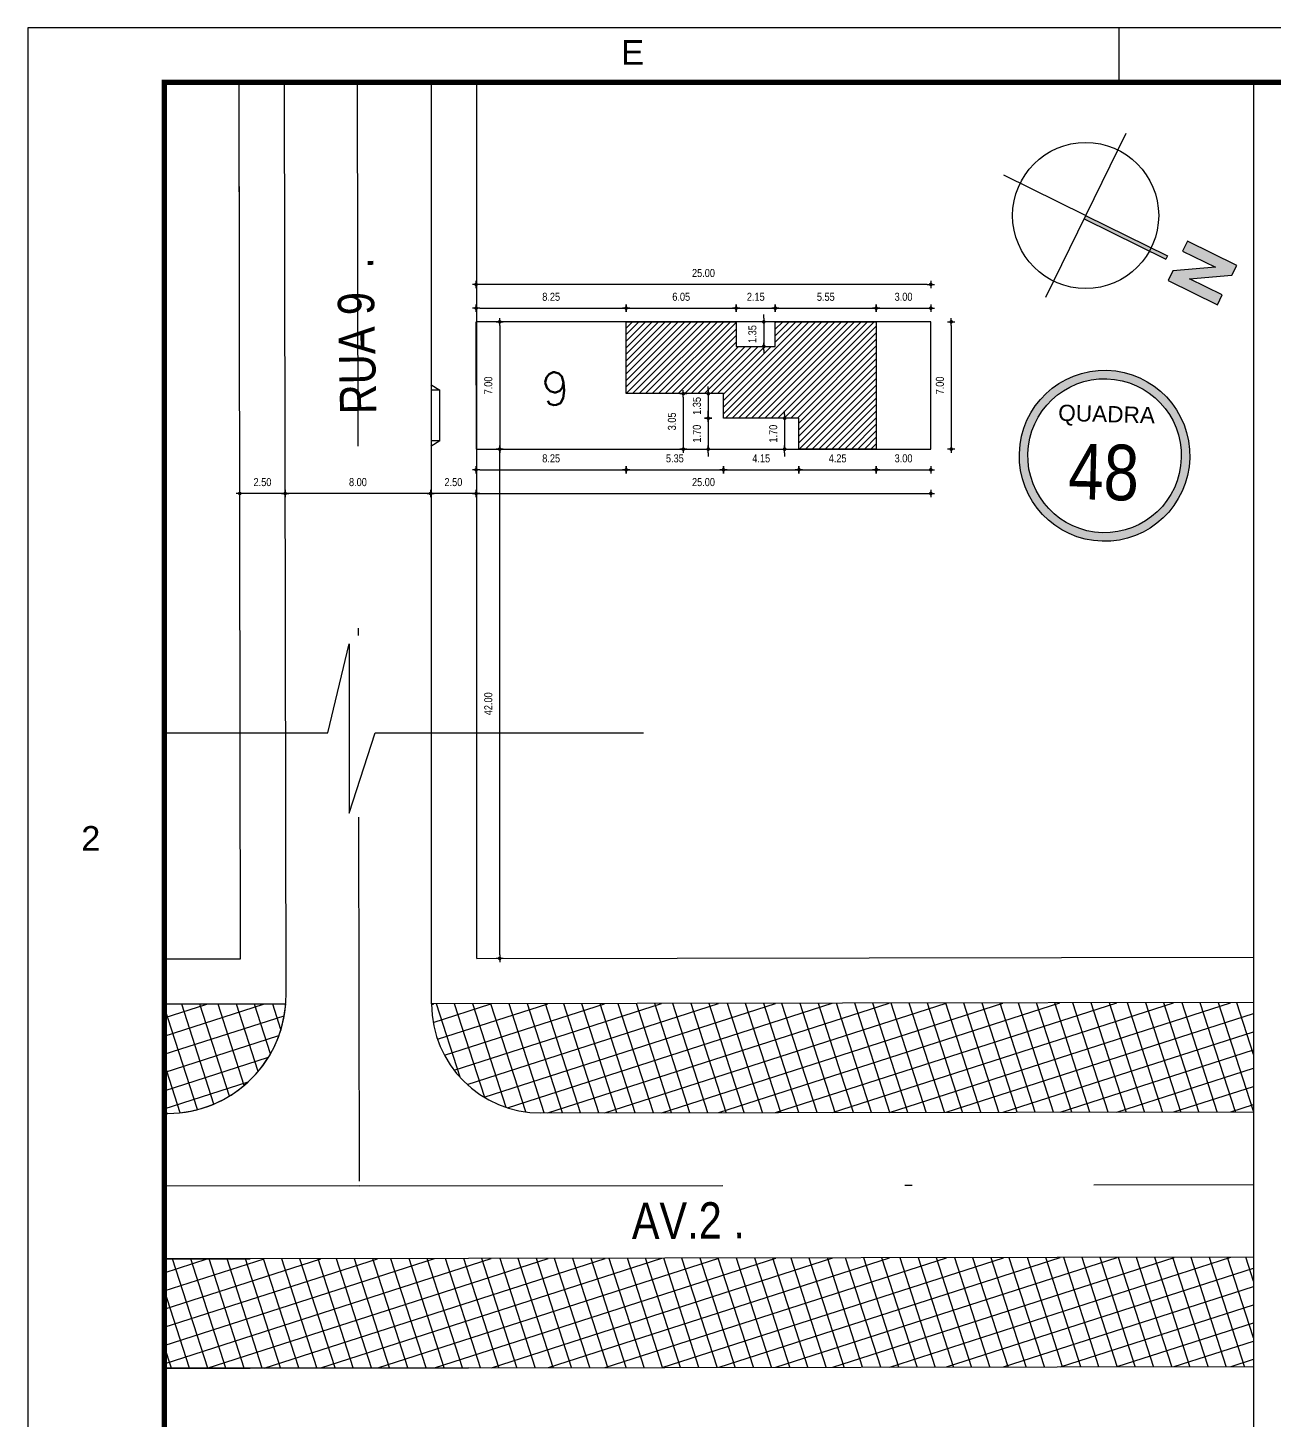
# Model space of a CAD drawing. Header units: millimetres. Extents: x 4762.7 to 4825.8, y 962.1 to 1006.6.
# Drawn here: x 4762.69 to 4779.82, y 987.47 to 1006.61 of the extents above; entities that cross this region are included whole.
import ezdxf
from ezdxf.enums import TextEntityAlignment as Align

# ---------------------------------------------------------------- set-up
doc = ezdxf.new("R2010")
doc.units = ezdxf.units.MM
for name, pattern in [('CONTINU', [0]), ('CONTINUO', [0]), ('DASHDOT', [1, 0.5, -0.25, 0, -0.25])]:
    doc.linetypes.add(name, pattern=pattern)
for name, color, linetype in [('009', 9, 'Continuous'), ('Bra-Rua Calçadas', 1, 'Continuous'), ('Calçada', 1, 'Continuous'), ('COTA', 7, 'Continuous'), ('EIXO DAS VIAS', 252, 'DASHDOT'), ('Lotes', 2, 'Continuous'), ('Nomes de Ruas', 3, 'Continuous'), ('Numero de lotes', 5, 'Continuous'), ('númeraçãoquadras', 4, 'Continuous'), ('Área Verde Alameda etc.', 92, 'Continuous'), ('Área Verde Geral', 98, 'Continuous')]:
    doc.layers.add(name, color=color, linetype=linetype)
doc.styles.add('arcad1', font='romans.shx')
doc.styles.add('ARIAL', font='arial.ttf', dxfattribs={"height": 2})
doc.styles.add('F2', font='ARIALN.TTF')
doc.styles.add('STYLE1', font='sanss___.ttf')
doc.dimstyles.new('ARQUITETURA', dxfattribs={"dimtxt": 0.11, "dimasz": 0.05, "dimexe": 0.1, "dimexo": 0, "dimgap": 0.1, "dimtad": 1, "dimzin": 5, "dimdsep": 46, "dimtxsty": 'F2', "dimblk": 'COTA', "dimcen": 0, "dimse1": 1, "dimse2": 1, "dimadec": 0, "dimazin": 0, "dimtfac": 2, "dimtix": 1, "dimtmove": 2, "dimatfit": 3, "dimldrblk": 'COTA', "dimfxl": 1, "dimtolj": 1, "dimtzin": 5, "dimarcsym": 0})
pattern_1 = [(287.8208207602192, (-1401780.63965139, 1944842.716585638), (0.2266993441171744, 0.0728760797645082), []), (17.82082076021926, (-1401780.63965139, 1944842.716585638), (-0.0728760797645082, 0.2266993441171744), [])]

# ---------------------------------------------------------------- blocks, each defined once
blk = doc.blocks.new('PRANCHA')
at = {"color": 7}
blk.add_line((19.99999995335878, 58.40000000988113), (19.99999995335878, 59.40000000988113), dxfattribs=at)
blk.add_lwpolyline([(-4.664121888708905e-08, 9.881148343993118e-09), (84.09999995335878, 9.881155449420476e-09), (84.09999995335878, 59.40000000988113), (-4.664121888708905e-08, 59.40000000988113)], close=True, dxfattribs=at)
at = {"color": 1, "const_width": 0.1}
blk.add_lwpolyline([(2.499999953358781, 58.40000000988113), (83.09999995335878, 58.40000000988113), (83.09999995335878, 1.000000009881155), (2.499999953358781, 1.000000009881155)], close=True, dxfattribs=at)
at = {"color": 7, "linetype": 'Continuous', "style": 'ARIAL'}
for s, p in [('E', (11.08307380316131, 58.95000000988108)), ('2', (1.153857947456743, 44.5500000098811))]:
    blk.add_text(s, height=0.4500000000000001, dxfattribs=at).set_placement(p, align=Align.MIDDLE)
blk = doc.blocks.new('Norte1-flat-1-flat-1')
at = {"linetype": 'CONTINU'}
blk.add_hatch(color=7, dxfattribs=at).paths.add_polyline_path([(-21.16441514343023, 37.22953704185784), (-23.84178454522043, 35.94439958967268), (-17.3892981200479, 22.50172097980976), (-14.71192871872336, 23.78685843013227), (-19.01358633395284, 32.74864417128265), (-9.35718991421163, 26.35713333263993), (-6.679820512421429, 27.64227078296244), (-13.13230693712831, 41.08494939468801), (-15.80967633891851, 39.79981194250286), (-11.50801872182637, 30.83802620135248)])
h = blk.add_hatch(color=7, dxfattribs=at)
h.paths.add_polyline_path([(-9.81702229060487, 22.73979083274555), (-10.70947875780985, 22.31141168251634), (-8.567583006026775, 17.84912934479186, -0.01250586609939816), (-7.664410358100545, 18.25518312128681)])
h.paths.add_polyline_path([(-7.664410358100546, 18.25518312128681, 0.01250586609939817), (-8.567583006026776, 17.84912934479186), (-1.25104904213913e-09, -1.19655041430633e-09), (0.8924564666750552, 0.428379149392967)])
at = {"color": 7, "linetype": 'CONTINU'}
for p, q in [((-10.70947875780985, 22.31141168251634), (-9.81702229060487, 22.73979083274555)), ((0.892456466332078, 0.4283791501075029), (-9.817022290546447, 22.73979083262384)), ((-9.313225746154785e-10, -1.862645149230957e-09), (-10.70947875780985, 22.31141168251634)), ((-22.31141168344766, -10.70947875827551), (22.31141168205068, 10.70947875641286)), ((-9.313225746154785e-10, -1.862645149230957e-09), (10.7094787559472, -22.31141168437898))]:
    blk.add_line(p, q, dxfattribs=at)
blk.add_lwpolyline([(-23.84178454522043, 35.94439958967268), (-17.3892981200479, 22.50172097980976), (-14.71192871872336, 23.78685843013227), (-19.01358633395284, 32.74864417128265), (-9.35718991421163, 26.35713333263993), (-6.679820512421429, 27.64227078296244), (-13.13230693712831, 41.08494939468801), (-15.80967633891851, 39.79981194250286), (-11.50801872182637, 30.83802620135248), (-21.16441514343023, 37.22953704185784)], close=True, dxfattribs=at)
blk.add_circle((-9.313225746154785e-10, -1.862645149230957e-09), 19.79886100215877, dxfattribs=at)
blk = doc.blocks.new('NUM_quadra')
at = {"linetype": 'CONTINU'}
h = blk.add_hatch(color=7, dxfattribs=at)
edge = h.paths.add_edge_path(flags=17)
edge.add_arc((0, 0), 0.18, 0, 360)
edge = h.paths.add_edge_path()
edge.add_arc((0, 0), 0.2, 0, 360)
at = {"color": 7}
for radius in [0.2, 0.18]:
    blk.add_circle((0, 0), radius, dxfattribs=at)
at = {"color": 7, "insert": (-0.1114319926046001, 0.1167048406463935), "char_height": 0.038, "width": 0.2663, "attachment_point": 1, "style": 'F2'}
blk.add_mtext('\\fArial|b0|i0|c0|p34;QUADRA', dxfattribs=at)
at = {"color": 7, "style": 'STYLE1'}
blk.add_attdef('00', text='', height=0.13, dxfattribs=at).set_placement((-2.886579864025407e-15, -0.1065914540656122), align=Align.CENTER)
blk = doc.blocks.new('COTA')
at = {"layer": 'COTA'}
for p, q in [((-1, 0), (1, 0)), ((0, 1), (0, -1))]:
    blk.add_line(p, q, dxfattribs=at)
at = {"layer": 'COTA', "const_width": 0.5}
blk.add_lwpolyline([(-0.25, 0, 1), (0.25, 0, 1)], format="xyb", close=True, dxfattribs=at)
blk = doc.blocks.new('*D436')
at = {"color": 0, "lineweight": -2}
blk.add_line((4769.171739844004, 1002.517758512149), (4769.171739844004, 1000.867758512149), dxfattribs=at)
at = {"color": 0, "lineweight": -2, "xscale": 0.05, "yscale": 0.05, "zscale": 0.05}
for p, rotation in [((4769.171739844004, 1002.567758512149), 90), ((4769.171739844004, 1000.817758512149), 270)]:
    blk.add_blockref('COTA', p, dxfattribs=dict(at, rotation=rotation))
at = {"color": 0, "insert": (4769.015576815355, 1001.692758512149), "char_height": 0.11, "attachment_point": 5, "rotation": 90, "style": 'F2'}
blk.add_mtext('\\A1;7.00', dxfattribs=at)
blk = doc.blocks.new('*D437')
at = {"color": 0, "lineweight": -2}
blk.add_line((4768.89819930053, 1002.755119745397), (4770.86069930053, 1002.755119745397), dxfattribs=at)
at = {"color": 0, "lineweight": -2, "xscale": 0.05, "yscale": 0.05, "zscale": 0.05, "rotation": 180}
blk.add_blockref('COTA', (4768.84819930053, 1002.755119745397), dxfattribs=at)
at = {"color": 0, "lineweight": -2, "xscale": 0.05, "yscale": 0.05, "zscale": 0.05}
blk.add_blockref('COTA', (4770.91069930053, 1002.755119745397), dxfattribs=at)
at = {"color": 0, "insert": (4769.87944930053, 1002.911282774046), "char_height": 0.11, "attachment_point": 5, "style": 'F2'}
blk.add_mtext('\\A1;8.25', dxfattribs=at)
blk = doc.blocks.new('*D438')
at = {"color": 0, "lineweight": -2}
blk.add_line((4770.96069930053, 1002.755119745397), (4772.373199300529, 1002.755119745397), dxfattribs=at)
at = {"color": 0, "lineweight": -2, "xscale": 0.05, "yscale": 0.05, "zscale": 0.05, "rotation": 180}
blk.add_blockref('COTA', (4770.91069930053, 1002.755119745397), dxfattribs=at)
at = {"color": 0, "lineweight": -2, "xscale": 0.05, "yscale": 0.05, "zscale": 0.05}
blk.add_blockref('COTA', (4772.42319930053, 1002.755119745397), dxfattribs=at)
at = {"color": 0, "insert": (4771.66694930053, 1002.911282774046), "char_height": 0.11, "attachment_point": 5, "style": 'F2'}
blk.add_mtext('\\A1;6.05', dxfattribs=at)
blk = doc.blocks.new('*D439')
at = {"color": 0, "lineweight": -2}
blk.add_line((4772.47319930053, 1002.755119745397), (4772.91069930053, 1002.755119745397), dxfattribs=at)
at = {"color": 0, "lineweight": -2, "xscale": 0.05, "yscale": 0.05, "zscale": 0.05, "rotation": 180}
blk.add_blockref('COTA', (4772.42319930053, 1002.755119745397), dxfattribs=at)
at = {"color": 0, "lineweight": -2, "xscale": 0.05, "yscale": 0.05, "zscale": 0.05}
blk.add_blockref('COTA', (4772.96069930053, 1002.755119745397), dxfattribs=at)
at = {"color": 0, "insert": (4772.69194930053, 1002.911282774046), "char_height": 0.11, "attachment_point": 5, "style": 'F2'}
blk.add_mtext('\\A1;2.15', dxfattribs=at)
blk = doc.blocks.new('*D440')
at = {"color": 0, "lineweight": -2}
blk.add_line((4773.01069930053, 1002.755119745397), (4774.29819930053, 1002.755119745397), dxfattribs=at)
at = {"color": 0, "lineweight": -2, "xscale": 0.05, "yscale": 0.05, "zscale": 0.05, "rotation": 180}
blk.add_blockref('COTA', (4772.96069930053, 1002.755119745397), dxfattribs=at)
at = {"color": 0, "lineweight": -2, "xscale": 0.05, "yscale": 0.05, "zscale": 0.05}
blk.add_blockref('COTA', (4774.34819930053, 1002.755119745397), dxfattribs=at)
at = {"color": 0, "insert": (4773.654449300529, 1002.911057671727), "char_height": 0.11, "attachment_point": 5, "style": 'F2'}
blk.add_mtext('\\A1;5.55', dxfattribs=at)
blk = doc.blocks.new('*D441')
at = {"color": 0, "lineweight": -2}
blk.add_line((4774.39819930053, 1002.755119745397), (4775.04819930053, 1002.755119745397), dxfattribs=at)
at = {"color": 0, "lineweight": -2, "xscale": 0.05, "yscale": 0.05, "zscale": 0.05, "rotation": 180}
blk.add_blockref('COTA', (4774.34819930053, 1002.755119745397), dxfattribs=at)
at = {"color": 0, "lineweight": -2, "xscale": 0.05, "yscale": 0.05, "zscale": 0.05}
blk.add_blockref('COTA', (4775.09819930053, 1002.755119745397), dxfattribs=at)
at = {"color": 0, "insert": (4774.72319930053, 1002.911282774046), "char_height": 0.11, "attachment_point": 5, "style": 'F2'}
blk.add_mtext('\\A1;3.00', dxfattribs=at)
blk = doc.blocks.new('*D442')
at = {"color": 0, "lineweight": -2}
blk.add_line((4775.04819930053, 1003.081923697845), (4768.89819930053, 1003.081923697845), dxfattribs=at)
at = {"color": 0, "lineweight": -2, "xscale": 0.05, "yscale": 0.05, "zscale": 0.05, "rotation": 180}
blk.add_blockref('COTA', (4768.84819930053, 1003.081923697845), dxfattribs=at)
at = {"color": 0, "lineweight": -2, "xscale": 0.05, "yscale": 0.05, "zscale": 0.05}
blk.add_blockref('COTA', (4775.09819930053, 1003.081923697845), dxfattribs=at)
at = {"color": 0, "insert": (4771.97319930053, 1003.238086726494), "char_height": 0.11, "attachment_point": 5, "style": 'F2'}
blk.add_mtext('\\A1;25.00', dxfattribs=at)
blk = doc.blocks.new('*D443')
at = {"color": 0, "lineweight": -2}
blk.add_line((4768.89819930053, 1000.534531595813), (4770.86069930053, 1000.534531595813), dxfattribs=at)
at = {"color": 0, "lineweight": -2, "xscale": 0.05, "yscale": 0.05, "zscale": 0.05, "rotation": 180}
blk.add_blockref('COTA', (4768.84819930053, 1000.534531595813), dxfattribs=at)
at = {"color": 0, "lineweight": -2, "xscale": 0.05, "yscale": 0.05, "zscale": 0.05}
blk.add_blockref('COTA', (4770.91069930053, 1000.534531595813), dxfattribs=at)
at = {"color": 0, "insert": (4769.87944930053, 1000.690694624462), "char_height": 0.11, "attachment_point": 5, "style": 'F2'}
blk.add_mtext('\\A1;8.25', dxfattribs=at)
blk = doc.blocks.new('*D444')
at = {"color": 0, "lineweight": -2}
blk.add_line((4770.96069930053, 1000.534531595813), (4772.19819930053, 1000.534531595813), dxfattribs=at)
at = {"color": 0, "lineweight": -2, "xscale": 0.05, "yscale": 0.05, "zscale": 0.05, "rotation": 180}
blk.add_blockref('COTA', (4770.91069930053, 1000.534531595813), dxfattribs=at)
at = {"color": 0, "lineweight": -2, "xscale": 0.05, "yscale": 0.05, "zscale": 0.05}
blk.add_blockref('COTA', (4772.24819930053, 1000.534531595813), dxfattribs=at)
at = {"color": 0, "insert": (4771.579449300531, 1000.690694624462), "char_height": 0.11, "attachment_point": 5, "style": 'F2'}
blk.add_mtext('\\A1;5.35', dxfattribs=at)
blk = doc.blocks.new('*D445')
at = {"color": 0, "lineweight": -2}
blk.add_line((4772.298199300531, 1000.534531595813), (4773.235699300531, 1000.534531595813), dxfattribs=at)
at = {"color": 0, "lineweight": -2, "xscale": 0.05, "yscale": 0.05, "zscale": 0.05, "rotation": 180}
blk.add_blockref('COTA', (4772.24819930053, 1000.534531595813), dxfattribs=at)
at = {"color": 0, "lineweight": -2, "xscale": 0.05, "yscale": 0.05, "zscale": 0.05}
blk.add_blockref('COTA', (4773.285699300531, 1000.534531595813), dxfattribs=at)
at = {"color": 0, "insert": (4772.766949300531, 1000.690694624462), "char_height": 0.11, "attachment_point": 5, "style": 'F2'}
blk.add_mtext('\\A1;4.15', dxfattribs=at)
blk = doc.blocks.new('*D446')
at = {"color": 0, "lineweight": -2}
blk.add_line((4773.335699300531, 1000.534531595813), (4774.29819930053, 1000.534531595813), dxfattribs=at)
at = {"color": 0, "lineweight": -2, "xscale": 0.05, "yscale": 0.05, "zscale": 0.05, "rotation": 180}
blk.add_blockref('COTA', (4773.285699300531, 1000.534531595813), dxfattribs=at)
at = {"color": 0, "lineweight": -2, "xscale": 0.05, "yscale": 0.05, "zscale": 0.05}
blk.add_blockref('COTA', (4774.34819930053, 1000.534531595813), dxfattribs=at)
at = {"color": 0, "insert": (4773.81694930053, 1000.690694624462), "char_height": 0.11, "attachment_point": 5, "style": 'F2'}
blk.add_mtext('\\A1;4.25', dxfattribs=at)
blk = doc.blocks.new('*D447')
at = {"color": 0, "lineweight": -2}
blk.add_line((4774.39819930053, 1000.534531595813), (4775.04819930053, 1000.534531595813), dxfattribs=at)
at = {"color": 0, "lineweight": -2, "xscale": 0.05, "yscale": 0.05, "zscale": 0.05, "rotation": 180}
blk.add_blockref('COTA', (4774.34819930053, 1000.534531595813), dxfattribs=at)
at = {"color": 0, "lineweight": -2, "xscale": 0.05, "yscale": 0.05, "zscale": 0.05}
blk.add_blockref('COTA', (4775.09819930053, 1000.534531595813), dxfattribs=at)
at = {"color": 0, "insert": (4774.72319930053, 1000.690694624462), "char_height": 0.11, "attachment_point": 5, "style": 'F2'}
blk.add_mtext('\\A1;3.00', dxfattribs=at)
blk = doc.blocks.new('*D448')
at = {"color": 0, "lineweight": -2}
blk.add_line((4775.379279078362, 1002.517758512149), (4775.379279078362, 1000.867758512149), dxfattribs=at)
at = {"color": 0, "lineweight": -2, "xscale": 0.05, "yscale": 0.05, "zscale": 0.05}
for p, rotation in [((4775.379279078362, 1002.567758512149), 90), ((4775.379279078362, 1000.817758512149), 270)]:
    blk.add_blockref('COTA', p, dxfattribs=dict(at, rotation=rotation))
at = {"color": 0, "insert": (4775.223116049712, 1001.692758512149), "char_height": 0.11, "attachment_point": 5, "rotation": 90, "style": 'F2'}
blk.add_mtext('\\A1;7.00', dxfattribs=at)
blk = doc.blocks.new('*D449')
at = {"color": 0, "lineweight": -2}
for p, q in [((4773.088990180823, 1001.292758512149), (4773.088990180823, 1001.342758512149)), ((4773.088990180823, 1001.242758512149), (4773.088990180823, 1000.817758512149)), ((4773.088990180823, 1000.767758512149), (4773.088990180823, 1000.717758512149))]:
    blk.add_line(p, q, dxfattribs=at)
at = {"color": 0, "lineweight": -2, "xscale": 0.05, "yscale": 0.05, "zscale": 0.05}
for p, rotation in [((4773.088990180823, 1001.242758512149), 270), ((4773.088990180823, 1000.817758512149), 90)]:
    blk.add_blockref('COTA', p, dxfattribs=dict(at, rotation=rotation))
at = {"color": 0, "insert": (4772.932827152174, 1001.030258512149), "char_height": 0.11, "attachment_point": 5, "rotation": 90, "style": 'F2'}
blk.add_mtext('\\A1;1.70', dxfattribs=at)
blk = doc.blocks.new('*D450')
at = {"color": 0, "lineweight": -2}
for p, q in [((4772.039309448633, 1001.630258512149), (4772.039309448633, 1001.680258512149)), ((4772.039309448633, 1001.580258512149), (4772.039309448633, 1001.242758512149)), ((4772.039309448633, 1001.192758512149), (4772.039309448633, 1001.142758512149))]:
    blk.add_line(p, q, dxfattribs=at)
at = {"color": 0, "lineweight": -2, "xscale": 0.05, "yscale": 0.05, "zscale": 0.05}
for p, rotation in [((4772.039309448633, 1001.580258512149), 270), ((4772.039309448633, 1001.242758512149), 90)]:
    blk.add_blockref('COTA', p, dxfattribs=dict(at, rotation=rotation))
at = {"color": 0, "insert": (4771.883146419983, 1001.411508512149), "char_height": 0.11, "attachment_point": 5, "rotation": 90, "style": 'F2'}
blk.add_mtext('\\A1;1.35', dxfattribs=at)
blk = doc.blocks.new('*D451')
at = {"color": 0, "lineweight": -2}
for p, q in [((4772.039309448633, 1001.292758512149), (4772.039309448633, 1001.342758512149)), ((4772.039309448633, 1001.242758512149), (4772.039309448633, 1000.817758512149)), ((4772.039309448633, 1000.767758512149), (4772.039309448633, 1000.717758512149))]:
    blk.add_line(p, q, dxfattribs=at)
at = {"color": 0, "lineweight": -2, "xscale": 0.05, "yscale": 0.05, "zscale": 0.05}
for p, rotation in [((4772.039309448633, 1001.242758512149), 270), ((4772.039309448633, 1000.817758512149), 90)]:
    blk.add_blockref('COTA', p, dxfattribs=dict(at, rotation=rotation))
at = {"color": 0, "insert": (4771.883146419983, 1001.030258512149), "char_height": 0.11, "attachment_point": 5, "rotation": 90, "style": 'F2'}
blk.add_mtext('\\A1;1.70', dxfattribs=at)
blk = doc.blocks.new('*D452')
at = {"color": 0, "lineweight": -2}
blk.add_line((4771.695884316244, 1001.530258512149), (4771.695884316244, 1000.867758512149), dxfattribs=at)
at = {"color": 0, "lineweight": -2, "xscale": 0.05, "yscale": 0.05, "zscale": 0.05}
for p, rotation in [((4771.695884316244, 1001.580258512149), 90), ((4771.695884316244, 1000.817758512149), 270)]:
    blk.add_blockref('COTA', p, dxfattribs=dict(at, rotation=rotation))
at = {"color": 0, "insert": (4771.539721287594, 1001.199008512149), "char_height": 0.11, "attachment_point": 5, "rotation": 90, "style": 'F2'}
blk.add_mtext('\\A1;3.05', dxfattribs=at)
blk = doc.blocks.new('*D453')
at = {"color": 0, "lineweight": -2}
for p, q in [((4772.801954800861, 1002.617758512149), (4772.801954800861, 1002.667758512149)), ((4772.801954800861, 1002.567758512149), (4772.801954800861, 1002.230258512149)), ((4772.801954800861, 1002.180258512149), (4772.801954800861, 1002.130258512149))]:
    blk.add_line(p, q, dxfattribs=at)
at = {"color": 0, "lineweight": -2, "xscale": 0.05, "yscale": 0.05, "zscale": 0.05}
for p, rotation in [((4772.801954800861, 1002.567758512149), 270), ((4772.801954800861, 1002.230258512149), 90)]:
    blk.add_blockref('COTA', p, dxfattribs=dict(at, rotation=rotation))
at = {"color": 0, "insert": (4772.645791772211, 1002.399008512149), "char_height": 0.11, "attachment_point": 5, "rotation": 90, "style": 'F2'}
blk.add_mtext('\\A1;1.35', dxfattribs=at)
blk = doc.blocks.new('*D454')
at = {"color": 0, "lineweight": -2}
blk.add_line((4768.89819930053, 1000.20802299262), (4775.04819930053, 1000.20802299262), dxfattribs=at)
at = {"color": 0, "lineweight": -2, "xscale": 0.05, "yscale": 0.05, "zscale": 0.05, "rotation": 180}
blk.add_blockref('COTA', (4768.84819930053, 1000.20802299262), dxfattribs=at)
at = {"color": 0, "lineweight": -2, "xscale": 0.05, "yscale": 0.05, "zscale": 0.05}
blk.add_blockref('COTA', (4775.09819930053, 1000.20802299262), dxfattribs=at)
at = {"color": 0, "insert": (4771.97319930053, 1000.36418602127), "char_height": 0.11, "attachment_point": 5, "style": 'F2'}
blk.add_mtext('\\A1;25.00', dxfattribs=at)
blk = doc.blocks.new('*D455')
at = {"color": 0, "lineweight": -2}
blk.add_line((4769.171739844005, 993.8677678477203), (4769.171739844005, 1000.767758512149), dxfattribs=at)
at = {"color": 0, "lineweight": -2, "xscale": 0.05, "yscale": 0.05, "zscale": 0.05}
for p, rotation in [((4769.171739844005, 1000.817758512149), 90), ((4769.171739844005, 993.8177678477203), 270)]:
    blk.add_blockref('COTA', p, dxfattribs=dict(at, rotation=rotation))
at = {"color": 0, "insert": (4769.015576815355, 997.3177631799352), "char_height": 0.11, "attachment_point": 5, "rotation": 90, "style": 'F2'}
blk.add_mtext('\\A1;42.00', dxfattribs=at)
blk = doc.blocks.new('*D456')
at = {"color": 0, "lineweight": -2}
blk.add_line((4768.79819930053, 1000.20802299262), (4768.273200134538, 1000.20802299262), dxfattribs=at)
at = {"color": 0, "lineweight": -2, "xscale": 0.05, "yscale": 0.05, "zscale": 0.05, "rotation": 180}
blk.add_blockref('COTA', (4768.223200134538, 1000.20802299262), dxfattribs=at)
at = {"color": 0, "lineweight": -2, "xscale": 0.05, "yscale": 0.05, "zscale": 0.05}
blk.add_blockref('COTA', (4768.84819930053, 1000.20802299262), dxfattribs=at)
at = {"color": 0, "insert": (4768.535699717534, 1000.364186021269), "char_height": 0.11, "attachment_point": 5, "style": 'F2'}
blk.add_mtext('\\A1;2.50', dxfattribs=at)
blk = doc.blocks.new('*D457')
at = {"color": 0, "lineweight": -2}
blk.add_line((4768.173200134538, 1000.20802299262), (4766.273451644096, 1000.20802299262), dxfattribs=at)
at = {"color": 0, "lineweight": -2, "xscale": 0.05, "yscale": 0.05, "zscale": 0.05, "rotation": 180}
blk.add_blockref('COTA', (4766.223451644096, 1000.20802299262), dxfattribs=at)
at = {"color": 0, "lineweight": -2, "xscale": 0.05, "yscale": 0.05, "zscale": 0.05}
blk.add_blockref('COTA', (4768.223200134538, 1000.20802299262), dxfattribs=at)
at = {"color": 0, "insert": (4767.223325889317, 1000.364186021269), "char_height": 0.11, "attachment_point": 5, "style": 'F2'}
blk.add_mtext('\\A1;8.00', dxfattribs=at)
blk = doc.blocks.new('*D458')
at = {"color": 0, "lineweight": -2}
blk.add_line((4766.173451644096, 1000.20802299262), (4765.648599832745, 1000.20802299262), dxfattribs=at)
at = {"color": 0, "lineweight": -2, "xscale": 0.05, "yscale": 0.05, "zscale": 0.05, "rotation": 180}
blk.add_blockref('COTA', (4765.598599832745, 1000.20802299262), dxfattribs=at)
at = {"color": 0, "lineweight": -2, "xscale": 0.05, "yscale": 0.05, "zscale": 0.05}
blk.add_blockref('COTA', (4766.223451644096, 1000.20802299262), dxfattribs=at)
at = {"color": 0, "insert": (4765.91102573842, 1000.364186021269), "char_height": 0.11, "attachment_point": 5, "style": 'F2'}
blk.add_mtext('\\A1;2.50', dxfattribs=at)

msp = doc.modelspace()

# ---------------------------------------------------------------- hatches: boundary and pattern name
h = msp.add_hatch()
h.set_pattern_fill('ANSI31', color=8, scale=0.02, style=0)
h.set_pattern_definition([(45, (-659.7476480338764, 281.7880393456433), (-0.04490128060534576, 0.04490128060534577), [])])
h.paths.add_polyline_path([(4770.91069930053, 1001.580258512149), (4770.91069930053, 1002.567758512149), (4772.42319930053, 1002.567758512149), (4772.42319930053, 1002.230258512149), (4772.96069930053, 1002.230258512149), (4772.96069930053, 1002.567758512149), (4774.34819930053, 1002.567758512149), (4774.34819930053, 1000.817758512149), (4773.285699300531, 1000.817758512149), (4773.285699300531, 1001.242758512149), (4772.24819930053, 1001.242758512149), (4772.24819930053, 1001.580258512149)])
at = {"layer": 'Área Verde Alameda etc.'}
h = msp.add_hatch(dxfattribs=at)
h.set_pattern_fill('ANSI37', color=8, scale=0.075, angle=-117.1791792397807, style=0)
h.set_pattern_definition(pattern_1)
edge = h.paths.add_edge_path()
edge.add_line((4764.560968167938, 993.18814190816), (4764.560968167938, 991.6881414999399))
edge.add_line((4764.560968167938, 991.6881414999399), (4764.611649512309, 991.6881789001135))
edge.add_arc((4764.610450348265, 993.3131784568592), 1.624999999205547, 270.0422812584216, 355.6305555033391)
edge.add_line((4766.23072732438, 993.189374102781), (4764.560968167938, 993.18814190816))
h = msp.add_hatch(dxfattribs=at)
h.set_pattern_fill('ANSI37', color=8, scale=0.075, angle=-117.1791792397807, style=0)
h.set_pattern_definition(pattern_1)
edge = h.paths.add_edge_path()
edge.add_line((4779.532055299576, 991.7101955489624), (4779.532055299577, 993.2101975495528))
edge.add_line((4779.532055299577, 993.2101975495528), (4768.235653505848, 993.1917479126522))
edge.add_arc((4769.735651505119, 993.1941977569069), 1.499999999851069, 180.0935771991159, 270.0935771812855)
edge.add_line((4769.738101348907, 991.6941997576354), (4779.532055299576, 991.7101955489624))
h = msp.add_hatch(dxfattribs=at)
h.set_pattern_fill('ANSI37', color=8, scale=0.075, angle=-117.1791792397807, style=0)
h.set_pattern_definition(pattern_1)
h.paths.add_polyline_path([(4764.560968167939, 989.6881409547553), (4764.560968167938, 988.1868709400053), (4765.743611146268, 988.1883038511893), (4768.743818984203, 988.1925711964317), (4779.532055299576, 988.2101908817508), (4779.532055299577, 989.710192882674), (4768.741369140671, 989.6925691960727), (4765.741818592338, 989.6890123602856)])

# ---------------------------------------------------------------- linework, layer by layer
at = {"color": 7}
msp.add_line((4768.235653506215, 993.191747912942), (4768.235653506215, 1005.858041964766), dxfattribs=at)
at = {"color": 6}
msp.add_line((4768.859631904692, 993.8177678477203), (4768.859631904692, 1005.858041964766), dxfattribs=at)
at = {"color": 1}
for points in [[(4764.560968167938, 1005.858041964766), (4779.532055299576, 1005.858041964766), (4779.532055299576, 983.6699206405401), (4764.560968167938, 983.6699206405401)], [(4764.560968167938, 1005.858041964766), (4779.532055299576, 1005.858041964766), (4779.532055299576, 983.6699206405402), (4764.560968167938, 983.6699206405402)]]:
    msp.add_lwpolyline(points, close=True, dxfattribs=at)
at = {"color": 8}
msp.add_lwpolyline([(4768.84819930053, 1000.817758512149), (4775.09819930053, 1000.817758512149), (4775.09819930053, 1002.567758512149), (4768.84819930053, 1002.567758512149)], close=True, dxfattribs=at)
at = {"color": 5}
msp.add_lwpolyline([(4770.91069930053, 1001.580258512149), (4770.91069930053, 1002.567758512149), (4772.42319930053, 1002.567758512149), (4772.42319930053, 1002.230258512149), (4772.96069930053, 1002.230258512149), (4772.96069930053, 1002.567758512149), (4774.34819930053, 1002.567758512149), (4774.34819930053, 1000.817758512149), (4773.285699300531, 1000.817758512149), (4773.285699300531, 1001.242758512149), (4772.24819930053, 1001.242758512149), (4772.24819930053, 1001.580258512149), (4770.91069930053, 1001.58025851215)], dxfattribs=at)
at = {"color": 8}
msp.add_lwpolyline([(4764.560968167938, 996.9204037058531), (4766.810021608591, 996.9204037058531), (4767.102468522515, 998.1430638816952), (4767.102468522515, 995.8152401334697), (4767.46098544837, 996.9204037058531), (4771.150654452758, 996.9204037058531)], dxfattribs=at)
at = {"layer": '009', "color": 8, "ltscale": 0.5}
for p, q in [((4768.22319930053, 1001.705258512149), (4768.34819930053, 1001.630258512149)), ((4768.34819930053, 1001.630258512149), (4768.22319930053, 1001.630258512149)), ((4768.34819930053, 1000.930258512149), (4768.34819930053, 1001.630258512149)), ((4768.34819930053, 1000.930258512149), (4768.22319930053, 1000.930258512149)), ((4768.34819930053, 1000.930258512149), (4768.22319930053, 1000.855258512149))]:
    msp.add_line(p, q, dxfattribs=at)
at = {"layer": 'Bra-Rua Calçadas', "color": 8}
msp.add_line((4779.532055299576, 989.7101928821236), (4768.741369140957, 989.6925691957059), dxfattribs=at)
at = {"layer": 'Bra-Rua Calçadas', "color": 7}
for points in [[(4764.560968167938, 991.6881414999398), (4764.611649512309, 991.6881789001135, 0.3918366948080078), (4766.23072732438, 993.189374102781), (4764.560968167938, 993.1881419081599)], [(4779.532055299576, 993.210197549553), (4768.235653505848, 993.1917479126522, 0.4142135622819778), (4769.738101348907, 991.6941997576354), (4779.532055299576, 991.7101955489624)]]:
    msp.add_lwpolyline(points, format="xyb", dxfattribs=at)
at = {"layer": 'Bra-Rua Calçadas', "color": 8}
for points in [[(4779.532055299576, 993.2101975488986), (4768.235653505848, 993.1917479126522)], [(4779.532055299576, 989.710192882674), (4768.741369140671, 989.6925691960727), (4765.741818592338, 989.6890123602856), (4764.560968167938, 989.6881409547553)], [(4764.560968167938, 989.6881409552238), (4765.741818591581, 989.6890123608763)], [(4768.741369141428, 989.6925691954822), (4765.741818592338, 989.6890123602856)], [(4779.532055299576, 989.7101928821857), (4768.741369140957, 989.6925691957059)], [(4764.560968167938, 988.1868709400054), (4765.743611146268, 988.1883038511893), (4768.743818984203, 988.1925711964317), (4779.532055299576, 988.2101908817509)], [(4768.74381898402, 988.1925711962884), (4779.532055299576, 988.2101908812281)], [(4765.743611146463, 988.1883038507507), (4764.560968167938, 988.1868709395732)], [(4768.743818984765, 988.1925711962798), (4765.743611146085, 988.188303851046)]]:
    msp.add_lwpolyline(points, dxfattribs=at)
at = {"layer": 'Calçada', "color": 7, "lineweight": -3}
msp.add_line((4766.235448180088, 993.3158324552604), (4766.214963851507, 1005.858041964766), dxfattribs=at)
at = {"layer": 'Calçada', "color": 8, "lineweight": -3}
for p, q in [((4766.230727324093, 993.189374103148), (4764.560968167938, 993.1881419085282)), ((4764.611649511839, 991.688178900337), (4764.560968167938, 991.6881415001643))]:
    msp.add_line(p, q, dxfattribs=at)
msp.add_arc((4764.610450347411, 993.3131784580131), 1.625, 270.0422812653035, 0.09357717078464978, dxfattribs=at)
at = {"layer": 'EIXO DAS VIAS', "ltscale": 10}
msp.add_line((4767.214965185227, 1005.858041964766, 25.9268842667219), (4767.23973791267, 990.6901180184999, 25.9268842667219), dxfattribs=at)
at = {"layer": 'EIXO DAS VIAS', "color": 8, "ltscale": 10}
msp.add_line((4767.239737912635, 990.6901180202457, 12.96344213336095), (4764.560968167938, 990.6881412286658, 12.96344213336095), dxfattribs=at)
at = {"layer": 'EIXO DAS VIAS', "color": 8, "ltscale": 10, "elevation": 25.9268842667219}
msp.add_lwpolyline([(4767.23973791267, 990.6901180184999), (4779.532055299576, 990.710194215644)], dxfattribs=at)
at = {"layer": 'Lotes', "color": 6, "lineweight": -3}
msp.add_line((4765.609633861126, 993.8139159383037), (4765.589963018222, 1005.858041964766), dxfattribs=at)
at = {"layer": 'Lotes', "color": 8, "lineweight": -3}
msp.add_line((4765.593718598826, 1003.558563306481), (4765.59086038839, 1005.308597166745), dxfattribs=at)
at = {"layer": 'Lotes', "color": 8, "linetype": 'CONTINUO', "lineweight": -3}
msp.add_line((4768.845341150364, 1002.567756177571), (4768.84819930053, 1000.817758512118), dxfattribs=at)
at = {"layer": 'Lotes', "color": 7, "linetype": 'CONTINUO', "lineweight": -3}
msp.add_line((4764.560968167938, 993.8122032247812), (4765.609633861126, 993.8139159383037), dxfattribs=at)
at = {"layer": 'Lotes', "color": 6, "linetype": 'CONTINUO', "lineweight": -3}
for p, q in [((4768.859631904692, 993.8177678477203), (4771.609628236592, 993.8222592275137)), ((4771.609628236592, 993.8222592275137), (4779.532055299576, 993.8351983860031))]:
    msp.add_line(p, q, dxfattribs=at)
at = {"layer": 'Área Verde Alameda etc.', "color": 8}
msp.add_line((4779.532055299576, 989.7101928821236), (4768.741369140957, 989.6925691957059), dxfattribs=at)
for points in [[(4764.560968167938, 991.6881414999398), (4764.611649512309, 991.6881789001135, 0.3918366948080078), (4766.23072732438, 993.189374102781), (4764.560968167938, 993.1881419081599)], [(4779.532055299576, 993.210197549553), (4768.235653505848, 993.1917479126522, 0.4142135622819778), (4769.738101348907, 991.6941997576354), (4779.532055299576, 991.7101955489624)]]:
    msp.add_lwpolyline(points, format="xyb", dxfattribs=at)
for points in [[(4779.532055299576, 993.2101975488986), (4768.235653505848, 993.1917479126522)], [(4779.532055299576, 989.710192882674), (4768.741369140671, 989.6925691960727), (4765.741818592338, 989.6890123602856), (4764.560968167938, 989.6881409547553)], [(4764.560968167938, 989.6881409552238), (4765.741818591581, 989.6890123608763)], [(4768.741369141428, 989.6925691954822), (4765.741818592338, 989.6890123602856)], [(4779.532055299576, 989.7101928821857), (4768.741369140957, 989.6925691957059)], [(4764.560968167938, 988.1868709400054), (4765.743611146268, 988.1883038511893), (4768.743818984203, 988.1925711964317), (4779.532055299576, 988.2101908817509)], [(4768.74381898402, 988.1925711962884), (4779.532055299576, 988.2101908812281)], [(4765.743611146463, 988.1883038507507), (4764.560968167938, 988.1868709395732)], [(4768.743818984765, 988.1925711962798), (4765.743611146085, 988.188303851046)]]:
    msp.add_lwpolyline(points, dxfattribs=at)

# ---------------------------------------------------------------- block references
at = {"xscale": 0.75, "yscale": 0.75, "zscale": 0.75}
msp.add_blockref('PRANCHA', (4762.685968202919, 962.0580419573548), dxfattribs=at)
at = {"layer": 'númeraçãoquadras', "linetype": 'ByBlock', "extrusion": (0.08438999356298571, -0.002381896589915555, 0.996429955167484)}
ref = msp.add_blockref('NUM_quadra', (1135.11863790717, -4729.273350862984, 414.1103654382277), dxfattribs=dict(at, xscale=5.87926513673782, yscale=5.879265136670767, zscale=5.879265091864634, rotation=270.0385460285928))
ref.add_attrib('00', '48', dxfattribs={"layer": '0', "color": 7, "extrusion": (0.08438999356298571, -0.002381896589915555, 0.996429955167484), "height": 0.764304461942257, "rotation": 270.0385460325365, "style": 'F2'}).set_placement((1134.512695749427, -4729.268852388373, 414.109939574368), align=Align.CENTER)
at = {"layer": 'Área Verde Geral', "xscale": 0.05071409131160019, "yscale": 0.05071409131160018, "zscale": 0.05071409131160018, "rotation": 218.1566954067838}
msp.add_blockref('Norte1-flat-1-flat-1', (4777.226472637414, 1004.028473925453), dxfattribs=at)

# ---------------------------------------------------------------- texts
at = {"layer": 'Nomes de Ruas', "color": 8, "extrusion": (-0.01781875233707908, -0.08479126361273595, 0.9962393957679578), "style": 'F2'}
msp.add_text('RUA 9  .', height=0.5, rotation=102.967461719727, dxfattribs=at).set_placement((4459.158988612639, 1953.996008337529, -169.7463737345174), align=Align.MIDDLE_CENTER)
at = {"layer": 'Nomes de Ruas', "color": 8, "extrusion": (-0.08453773027716213, 0.01898521739355188, 0.9962393957679576), "style": 'F2'}
msp.add_text('AV.2 . ', height=0.4999999999999999, rotation=102.9674617197277, dxfattribs=at).set_placement((-2011.754091039314, 4422.22767248554, -384.4094427066605), align=Align.MIDDLE_CENTER)
at = {"layer": 'Numero de lotes', "color": 7, "style": 'arcad1'}
msp.add_text('9', height=0.4499999999999997, rotation=3.31300409416462, dxfattribs=at).set_placement((4769.93960288474, 1001.650046815293, 25.92688426672189), align=Align.MIDDLE_CENTER)

# ---------------------------------------------------------------- dimensions: what is measured, and where the dimension line sits
at = {"color": 4}
for base, p1, p2, text, picture, middle in [((4768.84819930053, 1003.081923697845), (4775.09819930053, 1002.567758512149), (4768.84819930053, 1002.567758512149), '25.00', '*D442', (4771.97319930053, 1003.238086726494)), ((4770.91069930053, 1002.755119745397), (4768.84819930053, 1002.567758512149), (4770.91069930053, 1002.567758512149), '8.25', '*D437', (4769.87944930053, 1002.911282774046)), ((4772.42319930053, 1002.755119745397), (4770.91069930053, 1002.567758512149), (4772.42319930053, 1002.567758512149), '6.05', '*D438', (4771.66694930053, 1002.911282774046)), ((4772.96069930053, 1002.755119745397), (4772.42319930053, 1002.567758512149), (4772.96069930053, 1002.567758512149), '2.15', '*D439', (4772.69194930053, 1002.911282774046)), ((4774.34819930053, 1002.755119745397), (4772.96069930053, 1002.567758512149), (4774.34819930053, 1002.567758512149), '5.55', '*D440', (4773.654449300529, 1002.911057671727)), ((4775.09819930053, 1002.755119745397), (4774.34819930053, 1002.567758512149), (4775.09819930053, 1002.567758512149), '3.00', '*D441', (4774.72319930053, 1002.911282774046)), ((4770.91069930053, 1000.534531595813), (4768.84819930053, 1000.817758512149), (4770.91069930053, 1001.580258512149), '8.25', '*D443', (4769.87944930053, 1000.690694624462)), ((4772.24819930053, 1000.534531595813), (4770.91069930053, 1001.580258512149), (4772.24819930053, 1001.242758512149), '5.35', '*D444', (4771.579449300531, 1000.690694624462)), ((4773.285699300531, 1000.534531595813), (4772.24819930053, 1001.242758512149), (4773.285699300531, 1001.17069007608), '4.15', '*D445', (4772.766949300531, 1000.690694624462)), ((4774.34819930053, 1000.534531595813), (4773.285699300531, 1001.17069007608), (4774.34819930053, 1000.817758512149), '4.25', '*D446', (4773.81694930053, 1000.690694624462)), ((4765.598599832745, 1000.20802299262), (4766.223451644096, 1000.661109465641), (4765.598599832745, 1000.569865800522), '2.50', '*D458', (4765.91102573842, 1000.364186021269)), ((4766.223451644096, 1000.20802299262), (4768.223200134538, 1000.816737743979), (4766.223451644096, 1000.661109465641), '8.00', '*D457', (4767.223325889317, 1000.364186021269)), ((4768.223200134538, 1000.20802299262), (4768.84819930053, 1000.817758512149), (4768.223200134538, 1000.816737743979), '2.50', '*D456', (4768.535699717534, 1000.364186021269)), ((4775.09819930053, 1000.20802299262), (4768.84819930053, 1000.817758512149), (4775.09819930053, 1000.817758512149), '25.00', '*D454', (4771.97319930053, 1000.36418602127)), ((4775.09819930053, 1000.534531595813), (4774.34819930053, 1000.817758512149), (4775.09819930053, 1000.817758512149), '3.00', '*D447', (4774.72319930053, 1000.690694624462))]:
    dim = msp.add_linear_dim(base=base, p1=p1, p2=p2, text=text, dimstyle='ARQUITETURA', override={"dimfxl": 0.06, "dimfxlon": 1}, dxfattribs=at)
    dim.commit()
    dim.dimension.update_dxf_attribs({"geometry": picture, "text_midpoint": middle})
for base, p1, p2, text, picture, middle in [((4769.171739844004, 1000.817758512149), (4768.84819930053, 1002.567758512149), (4768.84819930053, 1000.817758512149), '7.00', '*D436', (4769.015576815355, 1001.692758512149)), ((4772.801954800861, 1002.230258512149), (4772.96069930053, 1002.567758512149), (4772.96069930053, 1002.230258512149), '1.35', '*D453', (4772.645791772211, 1002.399008512149)), ((4775.379279078362, 1000.817758512149), (4775.09819930053, 1002.567758512149), (4775.09819930053, 1000.817758512149), '7.00', '*D448', (4775.223116049712, 1001.692758512149)), ((4771.695884316244, 1000.817758512149), (4772.24819930053, 1001.580258512149), (4772.24819930053, 1000.817758512149), '3.05', '*D452', (4771.539721287594, 1001.199008512149)), ((4772.039309448633, 1001.242758512149), (4772.24819930053, 1001.580258512149), (4772.24819930053, 1001.242758512149), '1.35', '*D450', (4771.883146419983, 1001.411508512149)), ((4772.039309448633, 1000.817758512149), (4772.24819930053, 1001.242758512149), (4772.149456012527, 1000.817758512149), '1.70', '*D451', (4771.883146419983, 1001.030258512149)), ((4773.088990180823, 1000.817758512149), (4773.285699300531, 1001.242758512149), (4773.285699300531, 1000.817758512149), '1.70', '*D449', (4772.932827152174, 1001.030258512149)), ((4769.171739844005, 1000.817758512149), (4768.859631904692, 993.8177678477203), (4768.859631904692, 1000.817758512149), '42.00', '*D455', (4769.015576815355, 997.3177631799352))]:
    dim = msp.add_linear_dim(base=base, p1=p1, p2=p2, angle=90, text=text, dimstyle='ARQUITETURA', override={"dimfxl": 0.06, "dimfxlon": 1}, dxfattribs=at)
    dim.commit()
    dim.dimension.update_dxf_attribs({"geometry": picture, "text_midpoint": middle})

doc.saveas('drawing.dxf')
